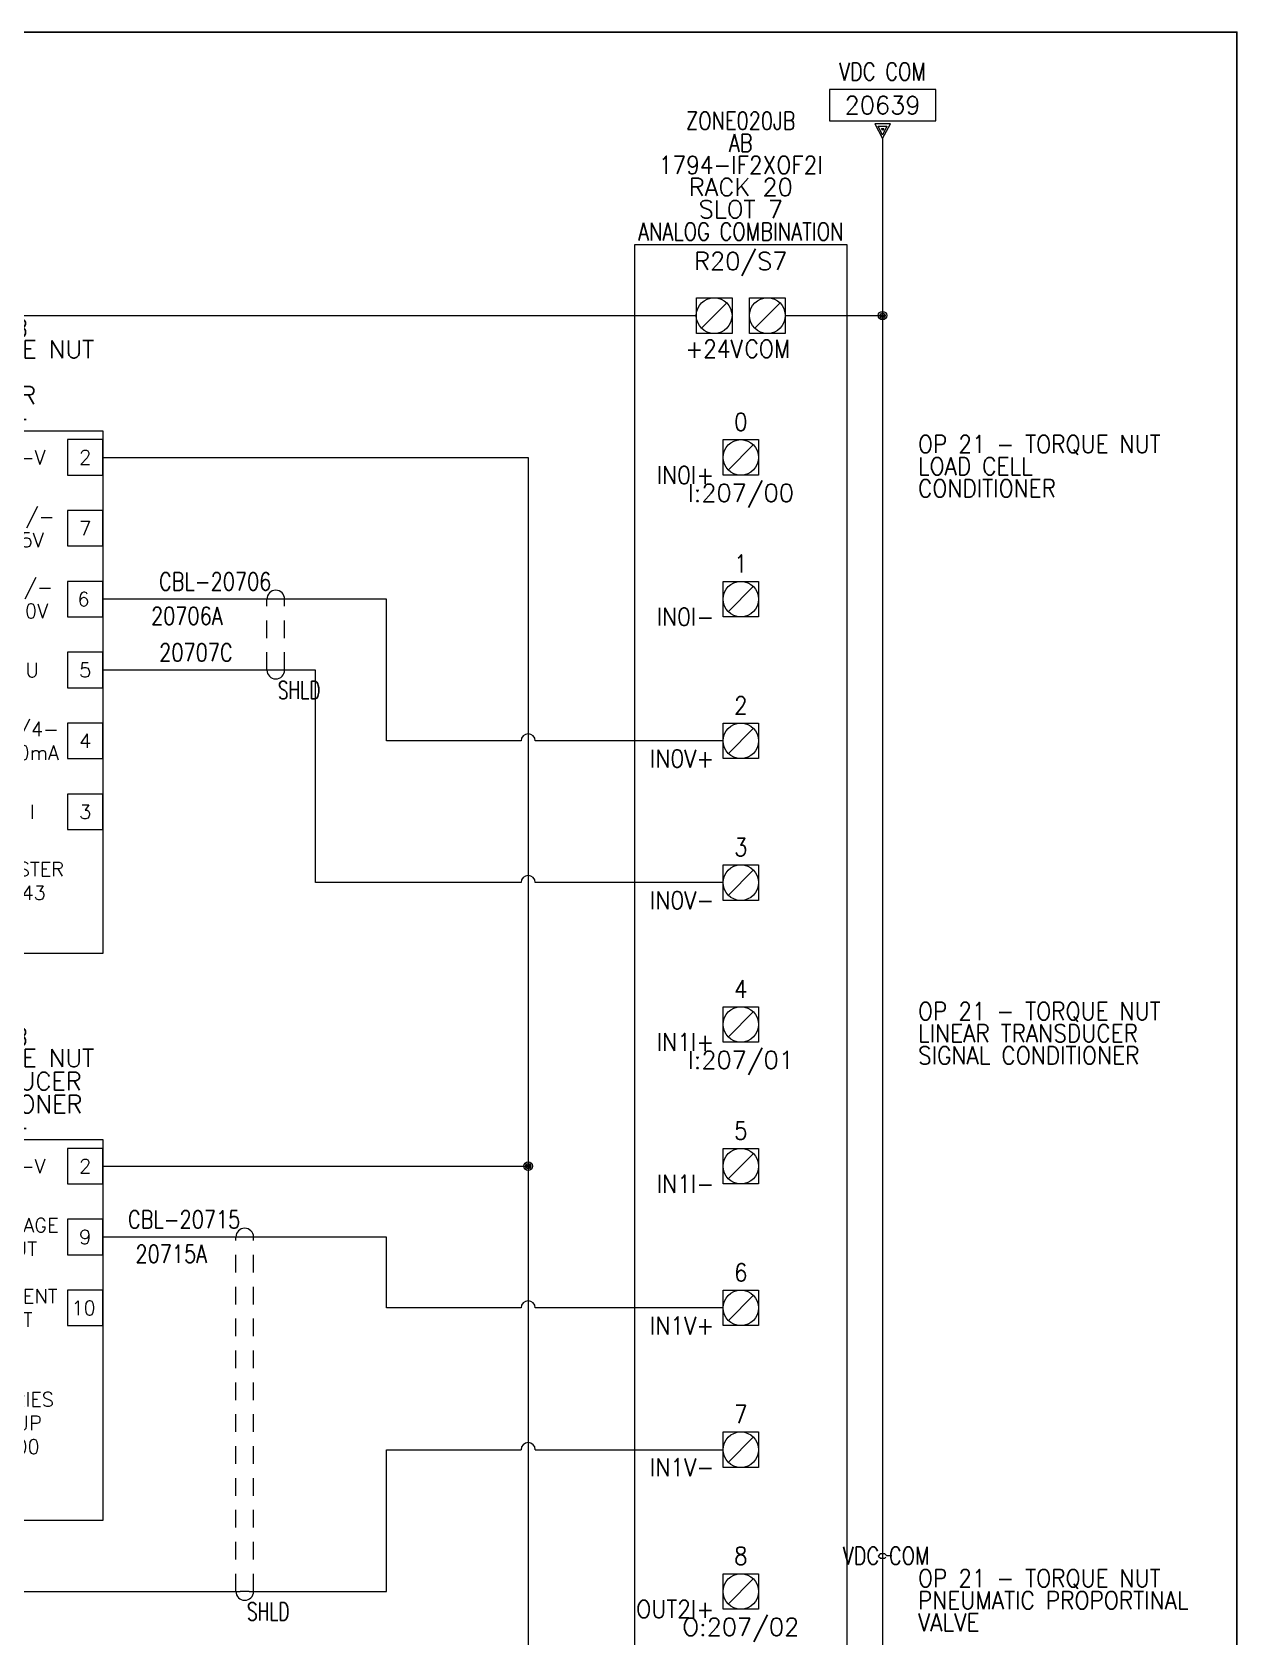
# Model space of a CAD drawing. Header units: inches. Extents: x 0 to 17, y 0 to 23.
# Drawn here: x 8.5 to 17, y 11.68 to 23 of the extents above; entities that cross this region are included whole.
import ezdxf
from ezdxf.enums import TextEntityAlignment as Align

# ---------------------------------------------------------------- set-up
doc = ezdxf.new("R2010")
doc.units = ezdxf.units.IN
doc.header["$MEASUREMENT"] = 0
doc.linetypes.add('HIDDEN2', pattern=[0.1875, 0.125, -0.0625])
for name, color, linetype, lineweight in [('DESC', 1, 'Continuous', 5), ('LINK', 9, 'HIDDEN2', 5), ('LOC', 8, 'Continuous', 5), ('MISC', 2, 'Continuous', 5), ('SYMS', 7, 'Continuous', 5), ('TAGS', 2, 'Continuous', 5), ('TERMS', 2, 'Continuous', 5), ('Title_Block_Info', 2, 'Continuous', 5), ('WIRENO', 1, 'Continuous', 5), ('WIRES', 7, 'Continuous', 5), ('XREF', 1, 'Continuous', 5)]:
    doc.layers.add(name, color=color, linetype=linetype, lineweight=lineweight)
doc.layers.add('WIRENO_DEST', color=1, linetype='Continuous')
doc.styles.get("Standard").update_dxf_attribs({"font": 'romans.shx'})
doc.styles.add('WD', font='romans.shx')

# ---------------------------------------------------------------- blocks, each defined once
blk = doc.blocks.new('WDDOT')
for radius in [0.03, 0.0187, 0.00929]:
    blk.add_circle((0, 0), radius)
blk = doc.blocks.new('HA2D2')
for p, q in [((0.375, 0.344), (-0.375, 0.344)), ((-0.375, 0.344), (-0.375, 0.125)), ((0.375, 0.125), (0.375, 0.344)), ((-0.375, 0.125), (0.375, 0.125)), ((0.055, 0.102), (-0.055, 0.102)), ((-0.055, 0.102), (0, 0)), ((0, 0.023), (-0.031, 0.086)), ((-0.031, 0.086), (0.031, 0.086)), ((0, 0.055), (-0.008, 0.07)), ((-0.008, 0.07), (0.008, 0.07)), ((0, 0), (0.055, 0.102)), ((0.031, 0.086), (0, 0.023)), ((0.008, 0.07), (0, 0.055))]:
    blk.add_line(p, q)
at = {"style": 'WD', "width": 0.8, "flags": 8}
for tag, p in [('DESC1', (0, 0.722)), ('WIRENO', (0, 0.534))]:
    blk.add_attdef(tag, text='', height=0.125, dxfattribs=at).set_placement(p, align=Align.TOP_CENTER)
at = {"style": 'WD'}
blk.add_attdef('XREF', text='', height=0.125, dxfattribs=at).set_placement((0, 0.172), align=Align.CENTER)
at = {"style": 'WD', "flags": 1}
for tag, p in [('X8TERM01', (0, 0)), ('SIGCODE', (0.088, 0.066))]:
    blk.add_attdef(tag, p, '', height=0.01, dxfattribs=at)
blk = doc.blocks.new('HMISC_CAT1_BURSTER_9243')
at = {"linetype": 'Continuous'}
for points in [[(-1, 0.188), (1, 0.188), (1, -3.5), (-1, -3.5)], [(-1, -0.125), (-0.75, -0.125), (-0.75, 0.125), (-1, 0.125)], [(0.75, -0.125), (1, -0.125), (1, 0.125), (0.75, 0.125)], [(-1, -0.625), (-0.75, -0.625), (-0.75, -0.375), (-1, -0.375)], [(0.75, -0.625), (1, -0.625), (1, -0.375), (0.75, -0.375)], [(-1, -1.125), (-0.75, -1.125), (-0.75, -0.875), (-1, -0.875)], [(0.75, -1.125), (1, -1.125), (1, -0.875), (0.75, -0.875)], [(-1, -1.625), (-0.75, -1.625), (-0.75, -1.375), (-1, -1.375)], [(0.75, -1.625), (1, -1.625), (1, -1.375), (0.75, -1.375)], [(-1, -2.125), (-0.75, -2.125), (-0.75, -1.875), (-1, -1.875)], [(0.75, -2.125), (1, -2.125), (1, -1.875), (0.75, -1.875)], [(-1, -2.625), (-0.75, -2.625), (-0.75, -2.375), (-1, -2.375)], [(0.75, -2.625), (1, -2.625), (1, -2.375), (0.75, -2.375)], [(-1, -3.125), (-0.75, -3.125), (-0.75, -2.875), (-1, -2.875)]]:
    blk.add_lwpolyline(points, close=True, dxfattribs=at)
at = {"linetype": 'Continuous', "char_height": 0.1, "attachment_point": 5}
for s, insert, width in [('1', (-0.875, 0), 0.259), ('+V', (-0.5, 0), 0.259), ('-V', (0.5, 0), 0.259), ('2', (0.875, 0), 0.259), ('11', (-0.875, -0.5), 0.25), ('EXC+', (-0.5, -0.5), 0.25), ('+/-\\P5V', (0.5, -0.5), 0.25), ('7', (0.875, -0.5), 0.25), ('+/-\\P10V', (0.488, -1), 0.25), ('12', (-0.887, -1), 0.25), ('SENS+', (-0.512, -1), 0.25), ('6', (0.863, -1), 0.25), ('14', (-0.875, -1.5), 0.25), ('SIG+', (-0.5, -1.5), 0.25), ('U', (0.5, -1.5), 0.25), ('5', (0.875, -1.5), 0.25), ('0/4-\\P20mA', (0.5, -2), 0.259), ('13', (-0.875, -2), 0.259), ('SIG-', (-0.5, -2), 0.259), ('4', (0.875, -2), 0.259), ('10', (-0.875, -2.5), 0.25), ('SENS-', (-0.5, -2.5), 0.25), ('I', (0.5, -2.5), 0.25), ('3', (0.875, -2.5), 0.25), ('BURSTER\\P9243', (0.425, -2.988), 0.25), ('9', (-0.887, -3), 0.25), ('EXC-', (-0.512, -3), 0.25)]:
    blk.add_mtext(s, dxfattribs=dict(at, insert=insert, width=width))
at = {"style": 'WD'}
for tag, p in [('INST', (-0.012, 1.013)), ('LOC', (-0.012, 0.85)), ('DESC1', (-0.012, 0.7)), ('DESC2', (-0.012, 0.538)), ('DESC3', (-0.012, 0.375)), ('TAG1', (0, 0.225))]:
    blk.add_attdef(tag, text='', height=0.125, dxfattribs=at).set_placement(p, align=Align.CENTER)
at = {"style": 'WD', "flags": 1}
for tag, p, height in [('X4TERM01', (-1, 0), 0.005), ('X1TERM25', (1, 0), 0.005), ('X4TERM02', (-1, -0.5), 0.005), ('X1TERM26', (1, -0.5), 0.005), ('X4TERM03', (-1, -1), 0.005), ('FAMILY', (-0.075, -0.975), 0.01), ('X1TERM27', (1, -1), 0.005), ('MFG', (-0.037, -1.238), 0.01), ('ASSYCODE', (-0.3, -1.45), 0.01), ('CAT', (-0.162, -1.438), 0.01), ('X4TERM04', (-1, -1.5), 0.005), ('X1TERM28', (1, -1.5), 0.005), ('X4TERM05', (-1, -2), 0.005), ('X1TERM29', (1, -2), 0.005), ('X4TERM05', (-1, -2.5), 0.005), ('X1TERM30', (1, -2.5), 0.005), ('X4TERM06', (-1, -3), 0.005)]:
    blk.add_attdef(tag, p, '', height=height, dxfattribs=at)
blk = doc.blocks.new('HW01_1')
blk.add_line((0.031, 0), (-0.031, 0))
blk.add_arc((0, 0), 0.0625, 360, 180)
at = {"style": 'WD', "width": 0.7, "flags": 1}
for tag, p in [('INST', (0, 0.396)), ('LOC', (0, 0.227))]:
    blk.add_attdef(tag, text='', height=0.125, dxfattribs=at).set_placement(p, align=Align.CENTER)
for tag, p in [('X2TERMDESC02', (0.016, 0.109)), ('XREF', (0.078, -0.3)), ('DESC1', (0.078, -0.459)), ('DESC2', (0.078, -0.621))]:
    blk.add_attdef(tag, p, '', height=0.125, dxfattribs=at)
at = {"style": 'WD', "width": 0.8}
blk.add_attdef('TAG1', text='', height=0.125, dxfattribs=at).set_placement((-0.031, 0.062), align=Align.RIGHT)
at = {"style": 'WD', "flags": 9}
blk.add_attdef('FAMILY', text='', height=0.01, dxfattribs=at).set_placement((0.023, 0.118), align=Align.CENTER)
at = {"style": 'WD', "width": 0.8}
blk.add_attdef('RATING1', (0.094, 0.062), '', height=0.125, dxfattribs=at)
at = {"style": 'WD'}
for tag, p in [('X8LINKL', (-0.062, 0)), ('X8LINKR', (0.062, 0))]:
    blk.add_attdef(tag, p, '', height=0.01, dxfattribs=at)
at = {"style": 'WD', "flags": 1}
for tag, p in [('X4TERM01', (-0.031, 0)), ('X2TERM02', (0, 0.062)), ('X1TERM01', (0.031, 0)), ('WD_NOTJUMPERED', (0.097, 0.062))]:
    blk.add_attdef(tag, p, '', height=0.01, dxfattribs=at)
at = {"linetype": 'Continuous', "style": 'WD', "flags": 9}
blk.add_attdef('ASSYCODE', text='', height=0.01, dxfattribs=at).set_placement((0.029, 0.042), align=Align.CENTER)
at = {"style": 'WD', "width": 0.8, "flags": 1}
blk.add_attdef('MFG', text='', height=0.0938, dxfattribs=at).set_placement((-0.125, -0.031), align=Align.TOP_RIGHT)
blk.add_attdef('CAT', text='', height=0.0938, dxfattribs=at).set_placement((0.031, -0.031), align=Align.TOP_LEFT)
blk = doc.blocks.new('HW02_1')
blk.add_line((0.031, 0), (-0.031, 0))
blk.add_arc((0, 0), 0.0625, 180, 0)
at = {"style": 'WD', "width": 0.7, "flags": 1}
for tag, p in [('INST', (0, 0.349)), ('LOC', (0, 0.18))]:
    blk.add_attdef(tag, text='', height=0.125, dxfattribs=at).set_placement(p, align=Align.CENTER)
at = {"style": 'WD', "width": 0.8}
blk.add_attdef('TAG2', text='', height=0.125, dxfattribs=at).set_placement((-0.031, 0.031), align=Align.RIGHT)
at = {"style": 'WD', "flags": 9}
blk.add_attdef('FAMILY', text='', height=0.01, dxfattribs=at).set_placement((0.023, 0.118), align=Align.CENTER)
at = {"style": 'WD'}
for tag, p, width in [('RATING1', (0.094, 0.031), 0.8), ('X8TERMDESC02', (0.016, -0.204), 0.7)]:
    blk.add_attdef(tag, p, '', height=0.125, dxfattribs=dict(at, width=width))
for tag, p in [('X2LINKL', (-0.063, 0)), ('X2LINKR', (0.062, 0))]:
    blk.add_attdef(tag, p, '', height=0.01, dxfattribs=at)
at = {"style": 'WD', "flags": 1}
for tag, p in [('X4TERM01', (-0.031, 0)), ('X1TERM01', (0.031, 0)), ('X8TERM02', (0, -0.063)), ('WD_NOTJUMPERED', (0.097, -0.063))]:
    blk.add_attdef(tag, p, '', height=0.01, dxfattribs=at)
at = {"style": 'WD', "width": 0.7, "flags": 1}
for tag, p in [('XREF', (0.016, -0.363)), ('DESC1', (0.016, -0.521)), ('DESC2', (0.016, -0.684))]:
    blk.add_attdef(tag, p, '', height=0.125, dxfattribs=at)
blk = doc.blocks.new('HMISC_CAT1_MUP_SERIES_100')
at = {"linetype": 'Continuous'}
for points in [[(-1, 0.188), (1, 0.188), (1, -2.5), (-1, -2.5)], [(-1, -0.125), (-0.75, -0.125), (-0.75, 0.125), (-1, 0.125)], [(0.75, -0.125), (1, -0.125), (1, 0.125), (0.75, 0.125)], [(-1, -0.625), (-0.75, -0.625), (-0.75, -0.375), (-1, -0.375)], [(0.75, -0.625), (1, -0.625), (1, -0.375), (0.75, -0.375)], [(-1, -1.125), (-0.75, -1.125), (-0.75, -0.875), (-1, -0.875)], [(0.75, -1.125), (1, -1.125), (1, -0.875), (0.75, -0.875)], [(-1, -1.625), (-0.75, -1.625), (-0.75, -1.375), (-1, -1.375)], [(-1, -2.125), (-0.75, -2.125), (-0.75, -1.875), (-1, -1.875)]]:
    blk.add_lwpolyline(points, close=True, dxfattribs=at)
at = {"linetype": 'Continuous', "char_height": 0.1, "attachment_point": 5}
for s, insert, width in [('1', (-0.875, 0), 0.259), ('+V', (-0.5, 0), 0.259), ('-V', (0.5, 0), 0.259), ('2', (0.875, 0), 0.259), ('4', (-0.875, -0.5), 0.25), ('SHD', (-0.5, -0.5), 0.25), ('VOLTAGE OUT', (0.406, -0.5), 0.25), ('9', (0.875, -0.5), 0.25), ('CURRENT\\POUT', (0.375, -1), 0.25), ('6', (-0.887, -1), 0.25), ('SENS+', (-0.512, -1), 0.25), ('10', (0.863, -1), 0.25), ('7', (-0.875, -1.5), 0.25), ('SIG', (-0.5, -1.5), 0.25), ('SERIES MUP 100', (0.425, -1.812), 0.25), ('8', (-0.875, -2), 0.259), ('SENS-', (-0.5, -2), 0.259)]:
    blk.add_mtext(s, dxfattribs=dict(at, insert=insert, width=width))
at = {"style": 'WD'}
for tag, p in [('INST', (-0.012, 1.013)), ('LOC', (-0.012, 0.85)), ('DESC1', (-0.012, 0.7)), ('DESC2', (-0.012, 0.538)), ('DESC3', (-0.012, 0.375)), ('TAG1', (0, 0.225))]:
    blk.add_attdef(tag, text='', height=0.125, dxfattribs=at).set_placement(p, align=Align.CENTER)
at = {"style": 'WD', "flags": 1}
for tag, p, height in [('X4TERM01', (-1, 0), 0.005), ('X1TERM25', (1, 0), 0.005), ('X4TERM02', (-1, -0.5), 0.005), ('X1TERM26', (1, -0.5), 0.005), ('X4TERM03', (-1, -1), 0.005), ('FAMILY', (-0.075, -0.975), 0.01), ('X1TERM27', (1, -1), 0.005), ('MFG', (-0.037, -1.238), 0.01), ('ASSYCODE', (-0.3, -1.45), 0.01), ('CAT', (-0.162, -1.438), 0.01), ('X4TERM04', (-1, -1.5), 0.005), ('X4TERM05', (-1, -2), 0.005)]:
    blk.add_attdef(tag, p, '', height=height, dxfattribs=at)
blk = doc.blocks.new('TB_P')
at = {"color": 5, "linetype": 'Continuous'}
blk.add_lwpolyline([(0, 0), (17, 0), (17, 23), (0, 23)], close=True, dxfattribs=at)
at = {"color": 2, "linetype": 'Continuous', "style": 'WD', "flags": 1}
for tag, p in [('REV1_NO', (1.734, 3.29)), ('REV1_BY', (7.303, 3.29)), ('REV1_DATE', (9.562, 3.29)), ('REV2_NO', (1.734, 3.04)), ('REV2_BY', (7.303, 3.04)), ('REV2_DATE', (9.562, 3.04)), ('REV3_NO', (1.734, 2.79)), ('REV3_BY', (7.303, 2.79)), ('REV3_DATE', (9.562, 2.79)), ('REV4_NO', (1.734, 2.54)), ('REV4_BY', (7.303, 2.54)), ('REV4_DATE', (9.562, 2.54)), ('REV5_NO', (1.734, 2.29)), ('REV5_BY', (7.303, 2.29)), ('REV5_DATE', (9.562, 2.29)), ('REV6_NO', (1.734, 2.04)), ('REV6_BY', (7.303, 2.04)), ('REV6_DATE', (9.562, 2.04)), ('REV7_NO', (1.734, 1.79)), ('REV7_BY', (7.303, 1.79)), ('REV7_DATE', (9.562, 1.79)), ('REV8_NO', (1.734, 1.54)), ('REV8_BY', (7.303, 1.54)), ('REV8_DATE', (9.562, 1.54)), ('REV9_NO', (1.734, 1.29)), ('REV9_BY', (7.303, 1.29)), ('REV9_DATE', (9.562, 1.29))]:
    blk.add_attdef(tag, text='', height=0.15, dxfattribs=at).set_placement(p, align=Align.MIDDLE_CENTER)
for tag, p in [('REV1_CHANGE', (2.292, 3.29)), ('REV2_CHANGE', (2.292, 3.04)), ('REV3_CHANGE', (2.292, 2.79)), ('REV4_CHANGE', (2.292, 2.54)), ('REV5_CHANGE', (2.292, 2.29)), ('REV6_CHANGE', (2.292, 2.04)), ('REV7_CHANGE', (2.292, 1.79)), ('REV8_CHANGE', (2.292, 1.54)), ('REV9_CHANGE', (2.292, 1.29))]:
    blk.add_attdef(tag, text='', height=0.15, dxfattribs=at).set_placement(p, align=Align.MIDDLE_LEFT)
at = {"layer": 'Title_Block_Info', "ltscale": 0.1}
for tag, p in [('CUSTOMER', (6.842, 0.833)), ('JOB DESCRIPTION LINE', (6.842, 0.5)), ('DRAWING DESCRIPTION', (6.842, 0.167))]:
    blk.add_attdef(tag, text='', height=0.15, dxfattribs=at).set_placement(p, align=Align.MIDDLE_LEFT)
at = {"layer": 'Title_Block_Info', "ltscale": 0.1, "style": 'WD'}
for tag, p in [('JOB #', (12.752, 0.833)), ('SEC. NO.', (14.75, 0.833)), ('SHT. NO.', (16.312, 0.833)), ('NAME', (12.795, 0.5)), ('REV', (16.194, 0.5))]:
    blk.add_attdef(tag, text='', height=0.125, dxfattribs=at).set_placement(p, align=Align.MIDDLE_CENTER)
blk.add_attdef('DATE', text='', height=0.125, dxfattribs=at).set_placement((15.188, 0.5), align=Align.MIDDLE_RIGHT)
blk.add_attdef('FILE NUMBER', text='', height=0.125, dxfattribs=at).set_placement((12.591, 0.167), align=Align.MIDDLE_LEFT)
blk = doc.blocks.new('WD_WNV')
at = {"linetype": 'Continuous', "style": 'WD', "width": 0.8}
blk.add_attdef('WIRENO', text='', height=0.125, dxfattribs=at).set_placement((-0.05, 0), align=Align.MIDDLE_RIGHT)
blk = doc.blocks.new('WD_WNH')
at = {"linetype": 'Continuous', "style": 'WD', "width": 0.8}
blk.add_attdef('WIRENO', text='', height=0.125, dxfattribs=at).set_placement((0, 0.0625), align=Align.CENTER)
blk = doc.blocks.new('PLCIO_17DE')
at = {"layer": 'SYMS'}
for p, q in [((0.75, 0.5), (-0.75, 0.5)), ((-0.75, 0.5), (-0.75, -16.5)), ((0.75, -16.5), (0.75, 0.5)), ((-0.312, 0.125), (-0.062, 0.125)), ((-0.312, -0.125), (-0.312, 0.125)), ((-0.062, 0.125), (-0.062, -0.125)), ((0.062, 0.125), (0.312, 0.125)), ((0.062, -0.125), (0.062, 0.125)), ((0.312, 0.125), (0.312, -0.125)), ((-0.098, 0.089), (-0.277, -0.089)), ((0.277, 0.089), (0.098, -0.089)), ((-0.062, -0.125), (-0.312, -0.125)), ((0.312, -0.125), (0.062, -0.125)), ((-0.125, -0.875), (0.125, -0.875)), ((-0.125, -1.125), (-0.125, -0.875)), ((-0.125, -0.875), (0.125, -0.875)), ((-0.125, -1.125), (-0.125, -0.875)), ((0.125, -0.875), (0.125, -1.125)), ((0.125, -0.875), (0.125, -1.125)), ((0.088, -0.912), (-0.088, -1.088)), ((0.125, -1.125), (-0.125, -1.125)), ((0.125, -1.125), (-0.125, -1.125)), ((-0.125, -1.875), (0.125, -1.875)), ((-0.125, -2.125), (-0.125, -1.875)), ((-0.125, -1.875), (0.125, -1.875)), ((-0.125, -2.125), (-0.125, -1.875)), ((0.088, -1.912), (-0.088, -2.088)), ((0.125, -1.875), (0.125, -2.125)), ((0.125, -1.875), (0.125, -2.125)), ((0.125, -2.125), (-0.125, -2.125)), ((0.125, -2.125), (-0.125, -2.125)), ((-0.125, -2.875), (0.125, -2.875)), ((-0.125, -3.125), (-0.125, -2.875)), ((-0.125, -2.875), (0.125, -2.875)), ((-0.125, -3.125), (-0.125, -2.875)), ((0.088, -2.912), (-0.088, -3.088)), ((0.125, -2.875), (0.125, -3.125)), ((0.125, -2.875), (0.125, -3.125)), ((0.125, -3.125), (-0.125, -3.125)), ((0.125, -3.125), (-0.125, -3.125)), ((-0.125, -3.875), (0.125, -3.875)), ((-0.125, -4.125), (-0.125, -3.875)), ((-0.125, -3.875), (0.125, -3.875)), ((-0.125, -4.125), (-0.125, -3.875)), ((0.088, -3.912), (-0.088, -4.088)), ((0.125, -3.875), (0.125, -4.125)), ((0.125, -3.875), (0.125, -4.125)), ((0.125, -4.125), (-0.125, -4.125)), ((0.125, -4.125), (-0.125, -4.125)), ((-0.125, -4.875), (0.125, -4.875)), ((-0.125, -5.125), (-0.125, -4.875)), ((-0.125, -4.875), (0.125, -4.875)), ((-0.125, -5.125), (-0.125, -4.875)), ((0.088, -4.912), (-0.088, -5.088)), ((0.125, -4.875), (0.125, -5.125)), ((0.125, -4.875), (0.125, -5.125)), ((0.125, -5.125), (-0.125, -5.125)), ((0.125, -5.125), (-0.125, -5.125)), ((-0.125, -5.875), (0.125, -5.875)), ((-0.125, -6.125), (-0.125, -5.875)), ((-0.125, -5.875), (0.125, -5.875)), ((-0.125, -6.125), (-0.125, -5.875)), ((0.125, -5.875), (0.125, -6.125)), ((0.125, -5.875), (0.125, -6.125)), ((0.088, -5.912), (-0.088, -6.088)), ((0.125, -6.125), (-0.125, -6.125)), ((0.125, -6.125), (-0.125, -6.125)), ((-0.125, -6.875), (0.125, -6.875)), ((-0.125, -7.125), (-0.125, -6.875)), ((-0.125, -6.875), (0.125, -6.875)), ((-0.125, -7.125), (-0.125, -6.875)), ((0.125, -6.875), (0.125, -7.125)), ((0.125, -6.875), (0.125, -7.125)), ((0.088, -6.912), (-0.088, -7.088)), ((0.125, -7.125), (-0.125, -7.125)), ((0.125, -7.125), (-0.125, -7.125)), ((-0.125, -7.875), (0.125, -7.875)), ((-0.125, -8.125), (-0.125, -7.875)), ((-0.125, -7.875), (0.125, -7.875)), ((-0.125, -8.125), (-0.125, -7.875)), ((0.088, -7.912), (-0.088, -8.088)), ((0.125, -7.875), (0.125, -8.125)), ((0.125, -7.875), (0.125, -8.125)), ((0.125, -8.125), (-0.125, -8.125)), ((0.125, -8.125), (-0.125, -8.125)), ((-0.125, -8.875), (0.125, -8.875)), ((-0.125, -9.125), (-0.125, -8.875)), ((-0.125, -8.875), (0.125, -8.875)), ((-0.125, -9.125), (-0.125, -8.875)), ((0.088, -8.912), (-0.088, -9.088)), ((0.125, -8.875), (0.125, -9.125)), ((0.125, -8.875), (0.125, -9.125)), ((0.125, -9.125), (-0.125, -9.125)), ((0.125, -9.125), (-0.125, -9.125))]:
    blk.add_line(p, q, dxfattribs=at)
for centre, radius in [((-0.188, 0), 0.126), ((0.188, 0), 0.126), ((0, -1), 0.125), ((0, -2), 0.125), ((0, -3), 0.125), ((0, -4), 0.125), ((0, -5), 0.125), ((0, -6), 0.125), ((0, -7), 0.125), ((0, -8), 0.125), ((0, -9), 0.125)]:
    blk.add_circle(centre, radius, dxfattribs=at)
at = {"layer": 'SYMS', "style": 'WD'}
for tag, width, p in [('INST', 0.8, (0, 1.482)), ('LOC', 0.8, (0, 1.312)), ('MFG', 0.8, (0, 1.156)), ('CAT', 0.9, (0, 1)), ('DESC', 0.8, (0, 0.53)), ('TERM01L', 0.75, (-0.188, 0.156)), ('TERM01R', 0.75, (0.188, 0.156)), ('TERM02', 0.9, (0, -0.812)), ('TERM03', 0.9, (0, -1.812)), ('TERM04', 0.9, (0, -2.812)), ('TERM05', 0.9, (0, -3.812)), ('TERM06', 0.9, (0, -4.812)), ('TERM07', 0.9, (0, -5.812)), ('TERM08', 0.9, (0, -6.812)), ('TERM09', 0.9, (0, -7.812)), ('TERM10', 0.9, (0, -8.812)), ('TERM11', 0.9, (0, -9.812)), ('TERM12', 0.9, (0, -10.812)), ('TERM13', 0.9, (0, -11.812)), ('TERM14', 0.9, (0, -12.812)), ('TERM15', 0.9, (0, -13.812)), ('TERM16', 0.9, (0, -14.812)), ('TERM17', 0.9, (0, -15.812))]:
    blk.add_attdef(tag, text='', height=0.125, dxfattribs=dict(at, width=width)).set_placement(p, align=Align.CENTER)
at = {"layer": 'SYMS', "linetype": 'Continuous', "style": 'WD', "flags": 9}
blk.add_attdef('ASSYCODE', text='', height=0.01, dxfattribs=at).set_placement((0.23, 1.071), align=Align.CENTER)
at = {"layer": 'SYMS', "style": 'WD'}
for tag, p in [('LINE1', (0, 0.844)), ('LINE2', (0, 0.688)), ('TAG', (0, 0.322))]:
    blk.add_attdef(tag, text='', height=0.125, dxfattribs=at).set_placement(p, align=Align.CENTER)
at = {"layer": 'SYMS', "style": 'WD', "flags": 1}
for tag, p in [('X4TERM01L', (-0.312, 0)), ('X1TERM01R', (0.312, 0)), ('X4TERM02', (-0.125, -1)), ('X4TERM03', (-0.125, -2)), ('X4TERM04', (-0.125, -3)), ('X4TERM05', (-0.125, -4)), ('X4TERM06', (-0.125, -5)), ('X4TERM07', (-0.125, -6)), ('X4TERM08', (-0.125, -7)), ('X4TERM09', (-0.125, -8)), ('X4TERM10', (-0.125, -9)), ('X4TERM11', (-0.125, -10)), ('X4TERM12', (-0.125, -11)), ('X4TERM13', (-0.125, -12)), ('X4TERM14', (-0.125, -13)), ('X4TERM15', (-0.125, -14)), ('X4TERM16', (-0.125, -15)), ('X4TERM17', (-0.125, -16))]:
    blk.add_attdef(tag, p, '', height=0.01, dxfattribs=at)
at = {"layer": 'SYMS', "style": 'WD', "width": 0.9}
for tag, p in [('TERMDESC01L', (-0.188, -0.172)), ('TERMDESC01R', (0.188, -0.172))]:
    blk.add_attdef(tag, text='', height=0.125, dxfattribs=at).set_placement(p, align=Align.TOP_CENTER)
for tag, p in [('DESCA02', (1.25, -0.969)), ('DESCB02', (1.25, -1.125)), ('DESCC02', (1.25, -1.281)), ('DESCD02', (1.25, -1.438)), ('DESCE02', (1.25, -1.594)), ('DESCA06', (1.25, -4.969)), ('DESCB06', (1.25, -5.125)), ('DESCC06', (1.25, -5.281)), ('DESCD06', (1.25, -5.438)), ('DESCE06', (1.25, -5.594)), ('DESCA10', (1.25, -8.969)), ('DESCB10', (1.25, -9.125)), ('DESCC10', (1.25, -9.281)), ('DESCD10', (1.25, -9.438)), ('DESCE10', (1.25, -9.594)), ('DESCA14', (1.25, -12.969)), ('DESCB14', (1.25, -13.125)), ('DESCC14', (1.25, -13.281)), ('DESCD14', (1.25, -13.438)), ('DESCE14', (1.25, -13.594))]:
    blk.add_attdef(tag, p, '', height=0.125, dxfattribs=at)
for tag, p in [('TERMDESC02', (-0.188, -1.062)), ('TERMDESC03', (-0.188, -2.062)), ('TERMDESC04', (-0.188, -3.062)), ('TERMDESC05', (-0.188, -4.062)), ('TERMDESC06', (-0.188, -5.062)), ('TERMDESC07', (-0.188, -6.062)), ('TERMDESC08', (-0.188, -7.062)), ('TERMDESC09', (-0.188, -8.062)), ('TERMDESC10', (-0.188, -9.062)), ('TERMDESC11', (-0.188, -10.062)), ('TERMDESC12', (-0.188, -11.062)), ('TERMDESC13', (-0.188, -12.062)), ('TERMDESC14', (-0.188, -13.062)), ('TERMDESC15', (-0.188, -14.062)), ('TERMDESC16', (-0.188, -15.062)), ('TERMDESC17', (-0.188, -16.062))]:
    blk.add_attdef(tag, text='', height=0.125, dxfattribs=at).set_placement(p, align=Align.TOP_RIGHT)
at = {"layer": 'SYMS', "style": 'WD'}
for tag, p in [('TAGA02', (0, -1.188)), ('TAGA06', (0, -5.188)), ('TAGA10', (0, -9.188)), ('TAGA14', (0, -13.188))]:
    blk.add_attdef(tag, text='', height=0.125, dxfattribs=at).set_placement(p, align=Align.TOP_CENTER)

msp = doc.modelspace()

# ---------------------------------------------------------------- linework, layer by layer
at = {"layer": 'LINK'}
for points in [[(10.156, 18.5), (10.156, 19)], [(10.281, 18.5), (10.281, 19)], [(9.938, 12), (9.938, 14.5)], [(10.062, 12), (10.062, 14.5)]]:
    msp.add_lwpolyline(points, dxfattribs=at)
at = {"layer": 'WIRENO'}
msp.add_lwpolyline([(14.566, 12.251), (14.531, 12.251), (14.515, 12.266), (14.484, 12.265), (14.469, 12.249), (14.485, 12.234), (14.516, 12.235), (14.524, 12.243)], dxfattribs=at)
at = {"layer": 'WIRES'}
for p, q in [((14.5, 22.25), (14.5, 2.25)), ((1.5, 21), (13.188, 21)), ((13.812, 21), (14.5, 21)), ((9, 20), (12, 20)), ((12, 20), (12, 4)), ((10.188, 19), (9, 19)), ((11, 19), (10.25, 19)), ((11, 18), (11, 19)), ((9, 18.531), (9, 18.5)), ((10.188, 18.5), (9, 18.5)), ((10.5, 18.5), (10.25, 18.5)), ((10.5, 17), (10.5, 18.5)), ((11.95, 18), (11, 18)), ((13.375, 18), (12.05, 18)), ((11.95, 17), (10.5, 17)), ((13.375, 17), (12.05, 17)), ((9, 15), (12, 15)), ((9.969, 14.5), (9, 14.5)), ((11, 14.5), (10.031, 14.5)), ((11, 14), (11, 14.5)), ((11.95, 14), (11, 14)), ((13.375, 14), (12.05, 14)), ((11, 12), (11, 13)), ((11, 13), (11.95, 13)), ((12.05, 13), (13.375, 13)), ((6.5, 12), (9.969, 12)), ((10.031, 12), (11, 12))]:
    msp.add_line(p, q, dxfattribs=at)
for centre in [(12, 18), (12, 17), (12, 14), (12, 13)]:
    msp.add_arc(centre, 0.05, 0, 180, dxfattribs=at)

# ---------------------------------------------------------------- block references
msp.add_blockref('TB_P', (0, 0))
at = {"layer": 'SYMS'}
ref = msp.add_blockref('HA2D2', (14.5, 22.25), dxfattribs=at)
ref.add_attrib('XREF', '20639', dxfattribs={"layer": 'XREF', "height": 0.125, "style": 'WD'}).set_placement((14.5, 22.422), align=Align.CENTER)
ref.add_attrib('WIRENO', 'VDC COM', dxfattribs={"layer": 'WIRENO_DEST', "height": 0.125, "style": 'WD', "width": 0.8, "flags": 8}).set_placement((14.5, 22.784), align=Align.TOP_CENTER)
ref = msp.add_blockref('PLCIO_17DE', (13.5, 21), dxfattribs=at)
ref.add_attrib('TERMDESC01L', '+24V', dxfattribs={"layer": 'TERMS', "height": 0.125, "style": 'WD', "width": 0.9}).set_placement((13.312, 20.828), align=Align.TOP_CENTER)
ref.add_attrib('TERMDESC01R', 'COM', dxfattribs={"layer": 'TERMS', "height": 0.125, "style": 'WD', "width": 0.9}).set_placement((13.688, 20.828), align=Align.TOP_CENTER)
ref.add_attrib('CAT', '1794-IF2XOF2I', dxfattribs={"layer": 'MISC', "height": 0.125, "style": 'WD', "width": 0.9}).set_placement((13.5, 22), align=Align.CENTER)
ref.add_attrib('TAG', 'R20/S7', dxfattribs={"layer": 'TAGS', "height": 0.125, "style": 'WD'}).set_placement((13.5, 21.322), align=Align.CENTER)
ref.add_attrib('LINE1', 'RACK 20', dxfattribs={"layer": 'MISC', "height": 0.125, "style": 'WD'}).set_placement((13.5, 21.844), align=Align.CENTER)
ref.add_attrib('DESC', 'ANALOG COMBINATION', dxfattribs={"layer": 'DESC', "height": 0.125, "style": 'WD', "width": 0.8}).set_placement((13.5, 21.53), align=Align.CENTER)
ref.add_attrib('LINE2', 'SLOT 7', dxfattribs={"layer": 'MISC', "height": 0.125, "style": 'WD'}).set_placement((13.5, 21.688), align=Align.CENTER)
ref.add_attrib('MFG', 'AB', dxfattribs={"layer": 'MISC', "height": 0.125, "style": 'WD', "width": 0.8}).set_placement((13.5, 22.156), align=Align.CENTER)
ref.add_attrib('LOC', 'ZONE020JB', dxfattribs={"layer": 'LOC', "height": 0.125, "style": 'WD', "width": 0.8}).set_placement((13.5, 22.312), align=Align.CENTER)
ref.add_attrib('TERM02', '0', dxfattribs={"layer": 'TERMS', "height": 0.125, "style": 'WD', "width": 0.9}).set_placement((13.5, 20.188), align=Align.CENTER)
ref.add_attrib('TAGA02', 'I:207/00', dxfattribs={"layer": 'TAGS', "height": 0.125, "style": 'WD'}).set_placement((13.5, 19.812), align=Align.TOP_CENTER)
ref.add_attrib('DESCA02', 'OP 21 - TORQUE NUT', (14.75, 20.031), dxfattribs={"layer": 'DESC', "height": 0.125, "style": 'WD', "width": 0.9})
ref.add_attrib('DESCB02', 'LOAD CELL', (14.75, 19.875), dxfattribs={"layer": 'DESC', "height": 0.125, "style": 'WD', "width": 0.9})
ref.add_attrib('TERMDESC02', 'IN0I+', dxfattribs={"layer": 'TERMS', "height": 0.125, "style": 'WD', "width": 0.9}).set_placement((13.312, 19.938), align=Align.TOP_RIGHT)
ref.add_attrib('DESCC02', 'CONDITIONER', (14.75, 19.719), dxfattribs={"layer": 'DESC', "height": 0.125, "style": 'WD', "width": 0.9})
ref.add_attrib('TERM03', '1', dxfattribs={"layer": 'TERMS', "height": 0.125, "style": 'WD', "width": 0.9}).set_placement((13.5, 19.188), align=Align.CENTER)
ref.add_attrib('TERMDESC03', 'IN0I-', dxfattribs={"layer": 'TERMS', "height": 0.125, "style": 'WD', "width": 0.9}).set_placement((13.312, 18.938), align=Align.TOP_RIGHT)
ref.add_attrib('TERM04', '2', dxfattribs={"layer": 'TERMS', "height": 0.125, "style": 'WD', "width": 0.9}).set_placement((13.5, 18.188), align=Align.CENTER)
ref.add_attrib('TERMDESC04', 'IN0V+', dxfattribs={"layer": 'TERMS', "height": 0.125, "style": 'WD', "width": 0.9}).set_placement((13.312, 17.938), align=Align.TOP_RIGHT)
ref.add_attrib('TERM05', '3', dxfattribs={"layer": 'TERMS', "height": 0.125, "style": 'WD', "width": 0.9}).set_placement((13.5, 17.188), align=Align.CENTER)
ref.add_attrib('TERMDESC05', 'IN0V-', dxfattribs={"layer": 'TERMS', "height": 0.125, "style": 'WD', "width": 0.9}).set_placement((13.312, 16.938), align=Align.TOP_RIGHT)
ref.add_attrib('TERM06', '4', dxfattribs={"layer": 'TERMS', "height": 0.125, "style": 'WD', "width": 0.9}).set_placement((13.5, 16.188), align=Align.CENTER)
ref.add_attrib('TAGA06', 'I:207/01', dxfattribs={"layer": 'TAGS', "height": 0.125, "style": 'WD'}).set_placement((13.5, 15.812), align=Align.TOP_CENTER)
ref.add_attrib('DESCA06', 'OP 21 - TORQUE NUT', (14.75, 16.031), dxfattribs={"layer": 'DESC', "height": 0.125, "style": 'WD', "width": 0.9})
ref.add_attrib('DESCB06', 'LINEAR TRANSDUCER', (14.75, 15.875), dxfattribs={"layer": 'DESC', "height": 0.125, "style": 'WD', "width": 0.9})
ref.add_attrib('TERMDESC06', 'IN1I+', dxfattribs={"layer": 'TERMS', "height": 0.125, "style": 'WD', "width": 0.9}).set_placement((13.312, 15.938), align=Align.TOP_RIGHT)
ref.add_attrib('DESCC06', 'SIGNAL CONDITIONER', (14.75, 15.719), dxfattribs={"layer": 'DESC', "height": 0.125, "style": 'WD', "width": 0.9})
ref.add_attrib('TERM07', '5', dxfattribs={"layer": 'TERMS', "height": 0.125, "style": 'WD', "width": 0.9}).set_placement((13.5, 15.188), align=Align.CENTER)
ref.add_attrib('TERMDESC07', 'IN1I-', dxfattribs={"layer": 'TERMS', "height": 0.125, "style": 'WD', "width": 0.9}).set_placement((13.312, 14.938), align=Align.TOP_RIGHT)
ref.add_attrib('TERM08', '6', dxfattribs={"layer": 'TERMS', "height": 0.125, "style": 'WD', "width": 0.9}).set_placement((13.5, 14.188), align=Align.CENTER)
ref.add_attrib('TERMDESC08', 'IN1V+', dxfattribs={"layer": 'TERMS', "height": 0.125, "style": 'WD', "width": 0.9}).set_placement((13.312, 13.938), align=Align.TOP_RIGHT)
ref.add_attrib('TERM09', '7', dxfattribs={"layer": 'TERMS', "height": 0.125, "style": 'WD', "width": 0.9}).set_placement((13.5, 13.188), align=Align.CENTER)
ref.add_attrib('TERMDESC09', 'IN1V-', dxfattribs={"layer": 'TERMS', "height": 0.125, "style": 'WD', "width": 0.9}).set_placement((13.312, 12.938), align=Align.TOP_RIGHT)
ref.add_attrib('TERM10', '8', dxfattribs={"layer": 'TERMS', "height": 0.125, "style": 'WD', "width": 0.9}).set_placement((13.5, 12.188), align=Align.CENTER)
ref.add_attrib('TAGA10', 'O:207/02', dxfattribs={"layer": 'TAGS', "height": 0.125, "style": 'WD'}).set_placement((13.5, 11.812), align=Align.TOP_CENTER)
ref.add_attrib('DESCA10', 'OP 21 - TORQUE NUT', (14.75, 12.031), dxfattribs={"layer": 'DESC', "height": 0.125, "style": 'WD', "width": 0.9})
ref.add_attrib('DESCB10', 'PNEUMATIC PROPORTINAL', (14.75, 11.875), dxfattribs={"layer": 'DESC', "height": 0.125, "style": 'WD', "width": 0.9})
ref.add_attrib('TERMDESC10', 'OUT2I+', dxfattribs={"layer": 'TERMS', "height": 0.125, "style": 'WD', "width": 0.9}).set_placement((13.312, 11.938), align=Align.TOP_RIGHT)
ref.add_attrib('DESCC10', 'VALVE', (14.75, 11.719), dxfattribs={"layer": 'DESC', "height": 0.125, "style": 'WD', "width": 0.9})
ref = msp.add_blockref('HMISC_CAT1_BURSTER_9243', (8, 20), dxfattribs=at)
ref.add_attrib('TAG1', 'SIG-20704', dxfattribs={"layer": 'TAGS', "height": 0.125, "style": 'WD'}).set_placement((8, 20.225), align=Align.CENTER)
ref.add_attrib('DESC1', 'OP 21 - TORQUE NUT', dxfattribs={"layer": 'DESC', "height": 0.125, "style": 'WD'}).set_placement((7.988, 20.7), align=Align.CENTER)
ref.add_attrib('DESC2', 'LOAD CELL', dxfattribs={"layer": 'DESC', "height": 0.125, "style": 'WD'}).set_placement((7.988, 20.538), align=Align.CENTER)
ref.add_attrib('DESC3', 'CONDITIONER', dxfattribs={"layer": 'DESC', "height": 0.125, "style": 'WD'}).set_placement((7.988, 20.375), align=Align.CENTER)
ref.add_attrib('LOC', 'ZONE020JB', dxfattribs={"layer": 'LOC', "height": 0.125, "style": 'WD'}).set_placement((7.988, 20.85), align=Align.CENTER)
for p in [(14.5, 21), (12, 15)]:
    msp.add_blockref('WDDOT', p, dxfattribs=at)
ref = msp.add_blockref('HW01_1', (10.219, 19), dxfattribs=at)
ref.add_attrib('TAG1', 'CBL-20706', dxfattribs={"layer": 'TAGS', "height": 0.125, "style": 'WD', "width": 0.8}).set_placement((10.188, 19.062), align=Align.RIGHT)
ref = msp.add_blockref('HW02_1', (10.219, 18.5), dxfattribs=at)
ref.add_attrib('X8TERMDESC02', 'SHLD', (10.234, 18.296), dxfattribs={"layer": 'MISC', "height": 0.125, "style": 'WD', "width": 0.7})
ref = msp.add_blockref('HMISC_CAT1_MUP_SERIES_100', (8, 15), dxfattribs=at)
ref.add_attrib('TAG1', 'SIG-20714', dxfattribs={"layer": 'TAGS', "height": 0.125, "style": 'WD'}).set_placement((8, 15.225), align=Align.CENTER)
ref.add_attrib('LOC', 'ZONE020JB', dxfattribs={"layer": 'LOC', "height": 0.125, "style": 'WD'}).set_placement((7.988, 15.85), align=Align.CENTER)
ref.add_attrib('DESC3', 'SIGNAL CONDITIONER', dxfattribs={"layer": 'DESC', "height": 0.125, "style": 'WD'}).set_placement((7.988, 15.375), align=Align.CENTER)
ref.add_attrib('DESC2', 'LINEAR TRANSDUCER', dxfattribs={"layer": 'DESC', "height": 0.125, "style": 'WD'}).set_placement((7.988, 15.537), align=Align.CENTER)
ref.add_attrib('DESC1', 'OP 21 - TORQUE NUT', dxfattribs={"layer": 'DESC', "height": 0.125, "style": 'WD'}).set_placement((7.988, 15.7), align=Align.CENTER)
ref = msp.add_blockref('HW01_1', (10, 14.5), dxfattribs=at)
ref.add_attrib('TAG1', 'CBL-20715', dxfattribs={"layer": 'TAGS', "height": 0.125, "style": 'WD', "width": 0.8}).set_placement((9.969, 14.562), align=Align.RIGHT)
ref = msp.add_blockref('HW02_1', (10, 12), dxfattribs=at)
ref.add_attrib('X8TERMDESC02', 'SHLD', (10.016, 11.796), dxfattribs={"layer": 'MISC', "height": 0.125, "style": 'WD', "width": 0.7})
at = {"layer": 'WIRENO'}
ref = msp.add_blockref('WD_WNH', (9.594, 19), dxfattribs=at)
ref.add_attrib('WIRENO', '20706A', dxfattribs={"linetype": 'Continuous', "height": 0.125, "style": 'WD', "width": 0.8}).set_placement((9.592, 18.819), align=Align.CENTER)
ref = msp.add_blockref('WD_WNH', (9.656, 18.5), dxfattribs=at)
ref.add_attrib('WIRENO', '20707C', dxfattribs={"linetype": 'Continuous', "height": 0.125, "style": 'WD', "width": 0.8}).set_placement((9.656, 18.562), align=Align.CENTER)
ref = msp.add_blockref('WD_WNH', (9.484, 14.5), dxfattribs=at)
ref.add_attrib('WIRENO', '20715A', dxfattribs={"linetype": 'Continuous', "height": 0.125, "style": 'WD', "width": 0.8}).set_placement((9.482, 14.319), align=Align.CENTER)
ref = msp.add_blockref('WD_WNV', (14.5, 12.25), dxfattribs=at)
ref.add_attrib('WIRENO', 'VDC COM', dxfattribs={"linetype": 'Continuous', "height": 0.125, "style": 'WD', "width": 0.8}).set_placement((14.832, 12.252), align=Align.MIDDLE_RIGHT)

doc.saveas('drawing.dxf')
